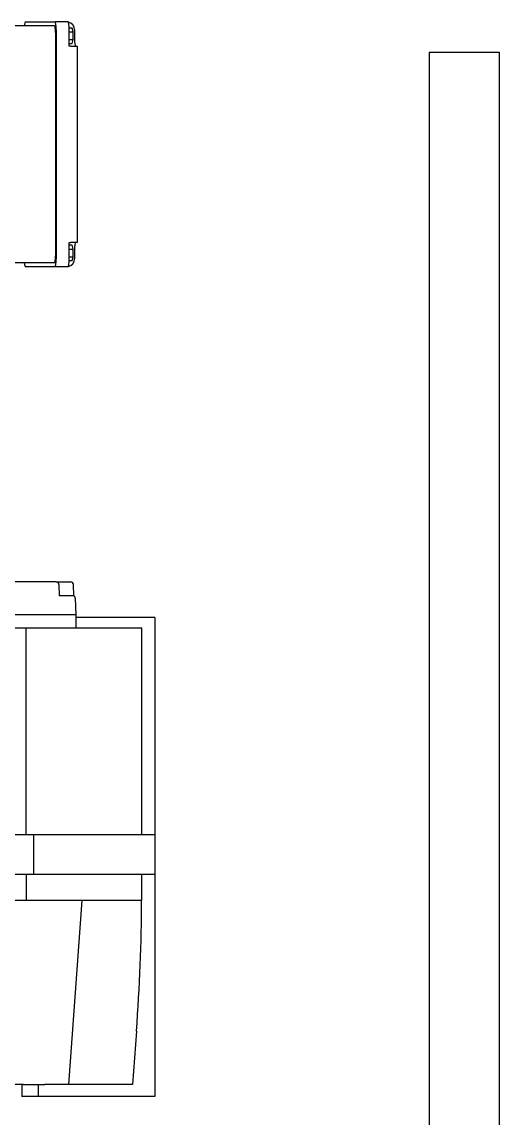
# Model space of a CAD drawing. Header units: millimetres. Extents: x 0 to 157650, y 0 to 89100.
# Drawn here: x 26581 to 26944, y 82752 to 83585 of the extents above; entities that cross this region are included whole.
import ezdxf

# ---------------------------------------------------------------- set-up
doc = ezdxf.new("R2010")
doc.units = ezdxf.units.MM
doc.header["$LTSCALE"] = 150
doc.layers.add('Visible', color=7, linetype='Continuous', lineweight=25)

msp = doc.modelspace()

# ---------------------------------------------------------------- linework, layer by layer
at = {"layer": 'Visible', "color": 9, "true_color": 0xc0c0c0}
for p, q in [((26583.78, 83584.9), (26606.31, 83584.9)), ((26616.19, 83584.9), (26606.31, 83584.9)), ((26606, 83581.9), (26544.26, 83581.9)), ((26606.78, 83576.9), (26606.78, 83406.9)), ((26607.25, 83578.9), (26607.25, 83404.9)), ((26619.43, 83580.17), (26617.1, 83580.17)), ((26617.12, 83566.4), (26617.12, 83578.9)), ((26617.12, 83577.29), (26620.21, 83577.29)), ((26620.21, 83577.29), (26619.43, 83580.17)), ((26620.21, 83571.51), (26620.21, 83577.29)), ((26621.14, 83578.9), (26621.14, 83572.4)), ((26617.12, 83571.51), (26620.21, 83571.51)), ((26617.12, 83568.62), (26619.43, 83568.62)), ((26618.11, 83566.4), (26617.12, 83566.4)), ((26618.11, 83566.4), (26623.17, 83566.4)), ((26619.43, 83568.62), (26620.21, 83571.51)), ((26623.17, 83566.4), (26623.17, 83417.4)), ((26890.53, 83561.9), (26890.53, 82009.55)), ((26890.53, 83561.9), (26943.53, 83561.9)), ((26943.53, 83561.9), (26943.53, 82009.55)), ((26617.12, 83404.9), (26617.12, 83417.4)), ((26617.12, 83417.4), (26618.11, 83417.4)), ((26623.17, 83417.4), (26618.11, 83417.4)), ((26619.43, 83415.17), (26617.12, 83415.17)), ((26617.12, 83412.29), (26620.21, 83412.29)), ((26620.21, 83412.29), (26619.43, 83415.17)), ((26620.21, 83406.51), (26620.21, 83412.29)), ((26621.14, 83411.4), (26621.14, 83404.9)), ((26606, 83401.9), (26544.26, 83401.9)), ((26617.1, 83403.62), (26619.43, 83403.62)), ((26617.12, 83406.51), (26620.21, 83406.51)), ((26619.43, 83403.62), (26620.21, 83406.51)), ((26606.31, 83398.9), (26583.78, 83398.9)), ((26616.19, 83398.9), (26606.31, 83398.9)), ((26607.28, 83159.4), (26556, 83159.4)), ((26607.28, 83159.4), (26618.25, 83159.4)), ((26609.28, 83157.46), (26609.55, 83148.72)), ((26620.54, 83148.71), (26620.25, 83157.47)), ((26619.7, 83148.9), (26609.55, 83148.9)), ((26621.7, 83146.97), (26622.14, 83134.4)), ((26622.14, 83134.4), (26251.09, 83134.4)), ((26622.14, 83134.4), (26622.14, 83124.4)), ((26682.11, 83132.4), (26622.14, 83132.4)), ((26682.11, 83132.4), (26682.11, 82967.4)), ((26219.86, 83124.4), (26584.33, 83124.4)), ((26584.33, 83124.4), (26672.14, 83124.4)), ((26584.33, 82967.4), (26584.33, 83124.4)), ((26672.14, 82967.4), (26672.14, 83124.4)), ((26216.94, 82967.4), (26590.13, 82967.4)), ((26590.13, 82967.4), (26682.14, 82967.4)), ((26590.13, 82937.4), (26590.13, 82967.4)), ((26682.14, 82967.4), (26682.14, 82937.4)), ((26216.94, 82937.4), (26590.13, 82937.4)), ((26584.33, 82937.4), (26584.33, 82917.4)), ((26590.13, 82937.4), (26682.14, 82937.4)), ((26672.14, 82917.4), (26672.14, 82937.4)), ((26682.11, 82937.4), (26682.11, 82768.4)), ((26584.33, 82917.4), (26427.63, 82917.4)), ((26672.14, 82917.4), (26584.33, 82917.4)), ((26626.7, 82917.4), (26616.48, 82777.4)), ((26668.13, 82818.04), (26665.17, 82777.4)), ((26582.15, 82777.4), (26565.71, 82777.4)), ((26581.19, 82777.4), (26581.19, 82768.4)), ((26582.15, 82777.4), (26598.59, 82777.4)), ((26593.71, 82768.4), (26593.71, 82777.4)), ((26616.48, 82777.4), (26598.59, 82777.4)), ((26665.17, 82777.4), (26616.48, 82777.4)), ((26593.71, 82768.4), (26581.19, 82768.4)), ((26682.11, 82768.4), (26593.71, 82768.4))]:
    msp.add_line(p, q, dxfattribs=at)
for centre, start in [((26607.28, 83157.4), 1.76607), ((26618.25, 83157.4), 1.948), ((26619.7, 83146.9), 2)]:
    msp.add_arc(centre, 2, start, 90, dxfattribs=at)
for centre, major_axis, ratio, start_param, end_param in [((26583.78, 83578.9), (0, 6), 0.156434, 0, 1.047198), ((26606.31, 83578.9), (0, 6), 0.156434, 4.712389, 6.283185), ((26616.19, 83578.9), (0, 6), 0.156434, 4.712389, 6.283185), ((26615.22, 83578.9), (0, 6), 0.987688, 4.712389, 6.087914), ((26606, 83576.9), (0, 5), 0.156434, 4.712389, 6.283185), ((26622.08, 83572.4), (0, -6), 0.156434, 4.712389, 6.283185), ((26622.08, 83411.4), (0, 6), 0.156434, 0, 1.570796), ((26583.78, 83404.9), (0, -6), 0.156434, 5.235988, 6.283185), ((26606, 83406.9), (0, -5), 0.156434, 0, 1.570796), ((26606.31, 83404.9), (0, -6), 0.156434, 0, 1.570796), ((26616.19, 83404.9), (0, -6), 0.156434, 0, 1.570796), ((26615.22, 83404.9), (0, -6), 0.987688, 0.195271, 1.570796), ((26347.14, 82631.29), (-157.3, -718.86), 0.395618, 1.918951, 2.06488)]:
    msp.add_ellipse(centre, major_axis=major_axis, ratio=ratio, start_param=start_param, end_param=end_param, dxfattribs=at)
msp.add_open_spline([(26609.54, 83148.91), (26609.56, 83148.89), (26609.58, 83148.87), (26609.59, 83148.86), (26609.59, 83148.86), (26609.59, 83148.86)], degree=3, knots=[0.3255158, 0.3255158, 0.3255158, 0.3255158, 0.4412472, 0.4412472, 0.4546498, 0.4546498, 0.4546498, 0.4546498], dxfattribs=at)
msp.add_open_spline([(26609.55, 83148.72), (26609.55, 83148.72), (26609.55, 83148.72), (26609.55, 83148.72)], degree=3, dxfattribs=at)

doc.saveas('drawing.dxf')
